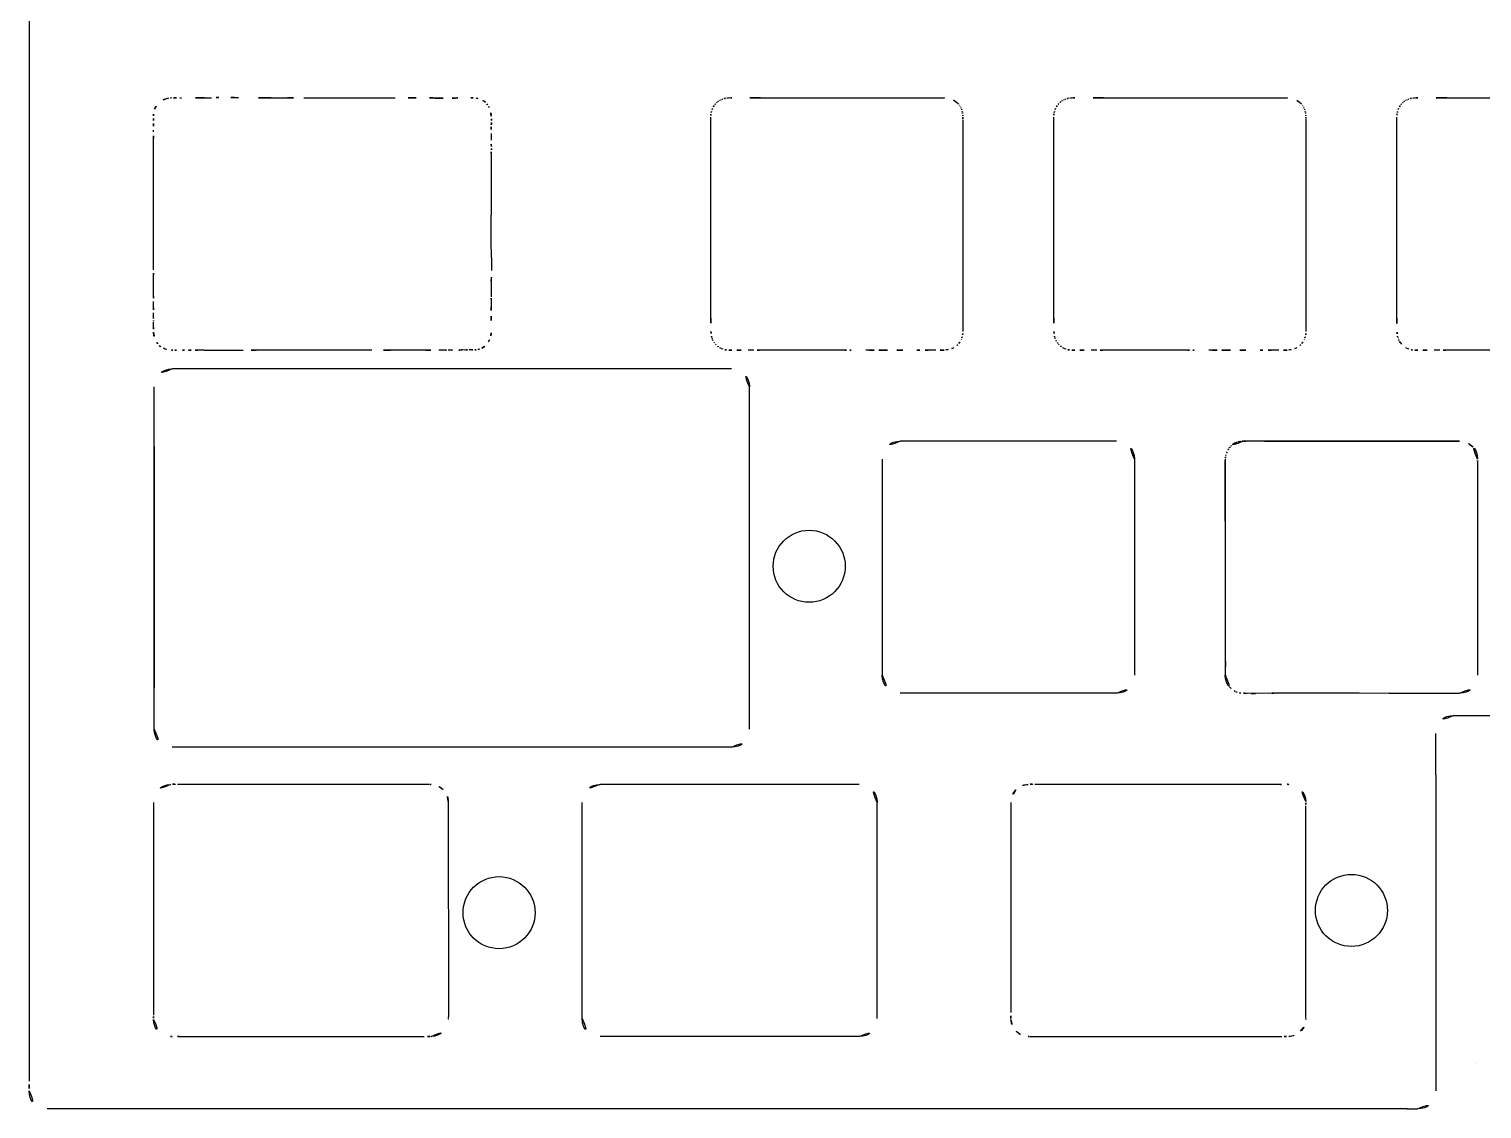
# Model space of a CAD drawing. Header units: millimetres. Extents: x 1963163760 to 1963164260, y 1135949646 to 1135950337.
# Drawn here: x 1963163827.5 to 1963163908.2, y 1135949843.2 to 1135949903.2 of the extents above; entities that cross this region are included whole.
import ezdxf

# ---------------------------------------------------------------- set-up
doc = ezdxf.new("R2010")
doc.units = ezdxf.units.MM

msp = doc.modelspace()

# ---------------------------------------------------------------- linework, layer by layer
for p, q in [((1963163827.525853, 1135949952.848572), (1963163827.525792, 1135949899.759712)), ((1963163827.525792, 1135949899.759712), (1963163827.526036, 1135949846.670852)), ((1963163835.893407, 1135949899.344101), (1963163835.983861, 1135949899.345108)), ((1963163837.260777, 1135949899.354248), (1963163837.663121, 1135949899.356277)), ((1963163840.964574, 1135949899.351272), (1963163841.870732, 1135949899.347519)), ((1963163842.776646, 1135949899.344833), (1963163843.154088, 1135949899.344366)), ((1963163843.154088, 1135949899.344366), (1963163843.531499, 1135949899.344141)), ((1963163843.531499, 1135949899.344141), (1963163843.90891, 1135949899.34393)), ((1963163843.90891, 1135949899.34393), (1963163844.28629, 1135949899.343506)), ((1963163844.28629, 1135949899.343506), (1963163844.43726, 1135949899.343277)), ((1963163844.43726, 1135949899.343277), (1963163844.588231, 1135949899.343185)), ((1963163844.588231, 1135949899.343185), (1963163844.733128, 1135949899.343366)), ((1963163844.733128, 1135949899.343366), (1963163844.877965, 1135949899.343673)), ((1963163844.877965, 1135949899.343673), (1963163845.167729, 1135949899.344155)), ((1963163845.167729, 1135949899.344155), (1963163845.457494, 1135949899.34449)), ((1963163845.457494, 1135949899.34449), (1963163845.747258, 1135949899.344905)), ((1963163845.747258, 1135949899.344905), (1963163846.037022, 1135949899.345627)), ((1963163846.037022, 1135949899.345627), (1963163846.399205, 1135949899.34703)), ((1963163846.399205, 1135949899.34703), (1963163846.942479, 1135949899.349031)), ((1963163846.942479, 1135949899.349031), (1963163847.485692, 1135949899.350998)), ((1963163847.485692, 1135949899.350998), (1963163847.666783, 1135949899.351715)), ((1963163847.666783, 1135949899.351715), (1963163847.847874, 1135949899.352333)), ((1963163868.15244, 1135949899.3461), (1963163878.344029, 1135949899.34636)), ((1963163887.202428, 1135949899.3461), (1963163897.394017, 1135949899.34636)), ((1963163906.252476, 1135949899.3461), (1963163916.444005, 1135949899.346359)), ((1963163865.388219, 1135949891.518127), (1963163865.383092, 1135949898.274902)), ((1963163879.388219, 1135949898.107345), (1963163879.38828, 1135949897.767278)), ((1963163879.388341, 1135949898.235122), (1963163879.388402, 1135949898.213819)), ((1963163879.388402, 1135949898.213819), (1963163879.388341, 1135949898.192506)), ((1963163884.438145, 1135949891.518127), (1963163884.433018, 1135949898.274902)), ((1963163898.438267, 1135949898.192505), (1963163898.438206, 1135949898.107345)), ((1963163898.438206, 1135949898.107345), (1963163898.438329, 1135949897.767278)), ((1963163903.488194, 1135949891.518127), (1963163903.483067, 1135949898.274902)), ((1963163834.432896, 1135949897.467727), (1963163834.432042, 1135949897.558147)), ((1963163834.433141, 1135949897.025116), (1963163834.433385, 1135949897.105728)), ((1963163853.191014, 1135949897.367019), (1963163853.19257, 1135949897.185892)), ((1963163853.19257, 1135949897.185892), (1963163853.194371, 1135949897.00478)), ((1963163879.388219, 1135949897.4272), (1963163879.387913, 1135949895.293655)), ((1963163879.38828, 1135949897.767278), (1963163879.388219, 1135949897.4272)), ((1963163898.438267, 1135949897.4272), (1963163898.437871, 1135949895.293655)), ((1963163898.438329, 1135949897.767278), (1963163898.438267, 1135949897.4272)), ((1963163834.430791, 1135949896.082535), (1963163834.431615, 1135949896.513523)), ((1963163834.431615, 1135949896.513523), (1963163834.432835, 1135949896.944504)), ((1963163834.432835, 1135949896.944504), (1963163834.433141, 1135949897.025116)), ((1963163853.196324, 1135949896.280288), (1963163853.195103, 1135949896.00855)), ((1963163834.429417, 1135949895.220566), (1963163834.430791, 1135949896.082535)), ((1963163853.192357, 1135949895.465088), (1963163853.191136, 1135949895.193332)), ((1963163853.1937, 1135949895.736818), (1963163853.192357, 1135949895.465088)), ((1963163853.195103, 1135949896.00855), (1963163853.1937, 1135949895.736818)), ((1963163834.42899, 1135949894.930618), (1963163834.429143, 1135949895.075592)), ((1963163834.429295, 1135949894.671951), (1963163834.42899, 1135949894.930618)), ((1963163834.429143, 1135949895.075592), (1963163834.429417, 1135949895.220566)), ((1963163834.430394, 1135949893.895906), (1963163834.429295, 1135949894.671951)), ((1963163879.387913, 1135949895.293655), (1963163879.387975, 1135949894.226883)), ((1963163898.437871, 1135949895.293655), (1963163898.437962, 1135949894.226883)), ((1963163834.431309, 1135949893.119863), (1963163834.430394, 1135949893.895906)), ((1963163879.387975, 1135949894.226883), (1963163879.388219, 1135949893.16011)), ((1963163898.437962, 1135949894.226883), (1963163898.438267, 1135949893.16011)), ((1963163834.432378, 1135949892.343817), (1963163834.431309, 1135949893.119863)), ((1963163879.388219, 1135949893.16011), (1963163879.389928, 1135949886.381668)), ((1963163898.438267, 1135949893.16011), (1963163898.439976, 1135949886.381668)), ((1963163834.43311, 1135949891.955792), (1963163834.432378, 1135949892.343817)), ((1963163834.433995, 1135949891.567764), (1963163834.43311, 1135949891.955792)), ((1963163834.434239, 1135949891.438423), (1963163834.433995, 1135949891.567764)), ((1963163834.434544, 1135949891.309082), (1963163834.434239, 1135949891.438423)), ((1963163865.388646, 1135949890.748119), (1963163865.388219, 1135949891.518127)), ((1963163884.438634, 1135949890.748119), (1963163884.438145, 1135949891.518127)), ((1963163903.488621, 1135949890.748119), (1963163903.488194, 1135949891.518127)), ((1963163834.434911, 1135949891.007154), (1963163834.434544, 1135949891.309082)), ((1963163834.435063, 1135949890.70523), (1963163834.434911, 1135949891.007154)), ((1963163834.435155, 1135949890.101379), (1963163834.435063, 1135949890.70523)), ((1963163865.388951, 1135949889.9781), (1963163865.388646, 1135949890.748119)), ((1963163884.438939, 1135949889.9781), (1963163884.438634, 1135949890.748119)), ((1963163903.488927, 1135949889.9781), (1963163903.488621, 1135949890.748119)), ((1963163834.435338, 1135949889.799455), (1963163834.435155, 1135949890.101379)), ((1963163853.198033, 1135949890.484192), (1963163853.198582, 1135949890.121986)), ((1963163853.198613, 1135949889.940883), (1963163853.198399, 1135949889.759805)), ((1963163853.198582, 1135949890.121986), (1963163853.198613, 1135949889.940883)), ((1963163865.389073, 1135949888.438003), (1963163865.388951, 1135949889.9781)), ((1963163884.439122, 1135949888.438003), (1963163884.438939, 1135949889.9781)), ((1963163903.48911, 1135949888.438003), (1963163903.488927, 1135949889.9781)), ((1963163834.432408, 1135949888.772789), (1963163834.433751, 1135949889.207611)), ((1963163834.433751, 1135949889.207611), (1963163834.434972, 1135949889.497507)), ((1963163853.19608, 1135949889.18013), (1963163853.192174, 1135949888.455322)), ((1963163834.430821, 1135949888.337967), (1963163834.431737, 1135949888.55538)), ((1963163834.431737, 1135949888.55538), (1963163834.432408, 1135949888.772789)), ((1963163853.192174, 1135949888.455322), (1963163853.191136, 1135949888.310361)), ((1963163865.389195, 1135949887.777063), (1963163865.389073, 1135949888.438003)), ((1963163884.439214, 1135949887.777063), (1963163884.439122, 1135949888.438003)), ((1963163903.489201, 1135949887.777063), (1963163903.48911, 1135949888.438003)), ((1963163834.429814, 1135949887.903147), (1963163834.429723, 1135949888.048057)), ((1963163834.429967, 1135949887.758255), (1963163834.429814, 1135949887.903147)), ((1963163834.429967, 1135949887.722023), (1963163834.429967, 1135949887.758255)), ((1963163834.429967, 1135949887.685791), (1963163834.429967, 1135949887.722023)), ((1963163834.433171, 1135949887.278383), (1963163834.431737, 1135949887.414175)), ((1963163853.186864, 1135949887.947769), (1963163853.184483, 1135949887.730207)), ((1963163853.189427, 1135949888.165329), (1963163853.186864, 1135949887.947769)), ((1963163865.389439, 1135949887.446651), (1963163865.389195, 1135949887.777063)), ((1963163865.389928, 1135949887.116318), (1963163865.389439, 1135949887.446651)), ((1963163884.439458, 1135949887.446651), (1963163884.439214, 1135949887.777063)), ((1963163884.439915, 1135949887.116318), (1963163884.439458, 1135949887.446651)), ((1963163903.489445, 1135949887.446651), (1963163903.489201, 1135949887.777063)), ((1963163903.489903, 1135949887.116318), (1963163903.489445, 1135949887.446651)), ((1963163834.428014, 1135949886.598633), (1963163834.430272, 1135949886.707582)), ((1963163834.430272, 1135949886.707582), (1963163834.432652, 1135949886.816406)), ((1963163834.432652, 1135949886.816406), (1963163834.434239, 1135949886.888946)), ((1963163834.434361, 1135949887.142578), (1963163834.433171, 1135949887.278383)), ((1963163837.06223, 1135949885.346626), (1963163836.880925, 1135949885.348213)), ((1963163837.243565, 1135949885.345169), (1963163837.06223, 1135949885.346626)), ((1963163840.866368, 1135949885.345535), (1963163840.141789, 1135949885.345993)), ((1963163841.772099, 1135949885.345012), (1963163840.866368, 1135949885.345535)), ((1963163842.22495, 1135949885.34493), (1963163841.772099, 1135949885.345012)), ((1963163842.67783, 1135949885.345016), (1963163842.22495, 1135949885.34493)), ((1963163843.162999, 1135949885.345331), (1963163842.67783, 1135949885.345016)), ((1963163843.648167, 1135949885.345827), (1963163843.162999, 1135949885.345331)), ((1963163844.618443, 1135949885.347143), (1963163843.648167, 1135949885.345827)), ((1963163845.58878, 1135949885.348526), (1963163844.618443, 1135949885.347143)), ((1963163846.073949, 1135949885.349102), (1963163845.58878, 1135949885.348526)), ((1963163846.559117, 1135949885.349533), (1963163846.073949, 1135949885.349102)), ((1963163847.998021, 1135949885.348457), (1963163847.594243, 1135949885.349258)), ((1963163848.401768, 1135949885.347366), (1963163847.998021, 1135949885.348457)), ((1963163848.981541, 1135949885.345697), (1963163848.401768, 1135949885.347366)), ((1963163849.271458, 1135949885.3447), (1963163848.981541, 1135949885.345697)), ((1963163849.561375, 1135949885.34349), (1963163849.271458, 1135949885.3447)), ((1963163850.430974, 1135949885.341646), (1963163850.286046, 1135949885.341308)), ((1963163850.575841, 1135949885.341934), (1963163850.430974, 1135949885.341646)), ((1963163850.64835, 1135949885.342026), (1963163850.575841, 1135949885.341934)), ((1963163850.938023, 1135949885.344101), (1963163850.793187, 1135949885.342928)), ((1963163851.010533, 1135949885.344589), (1963163850.938023, 1135949885.344101)), ((1963163851.644078, 1135949885.353744), (1963163851.553502, 1135949885.352478)), ((1963163852.112523, 1135949885.353225), (1963163851.961339, 1135949885.353807)), ((1963163867.770238, 1135949885.345083), (1963163867.455083, 1135949885.343735)), ((1963163868.259892, 1135949885.345972), (1963163868.085362, 1135949885.345947)), ((1963163868.434483, 1135949885.345825), (1963163868.259892, 1135949885.345972)), ((1963163869.132603, 1135949885.345533), (1963163868.434483, 1135949885.345825)), ((1963163869.830785, 1135949885.345413), (1963163869.132603, 1135949885.345533)), ((1963163871.325352, 1135949885.34522), (1963163869.830785, 1135949885.345413)), ((1963163872.072606, 1135949885.345054), (1963163871.325352, 1135949885.34522)), ((1963163872.819859, 1135949885.34465), (1963163872.072606, 1135949885.345054)), ((1963163877.674626, 1135949885.348581), (1963163877.462498, 1135949885.349411)), ((1963163877.886754, 1135949885.347534), (1963163877.674626, 1135949885.348581)), ((1963163886.820164, 1135949885.345083), (1963163886.50504, 1135949885.343735)), ((1963163887.309911, 1135949885.345972), (1963163887.13535, 1135949885.345947)), ((1963163887.48441, 1135949885.345825), (1963163887.309911, 1135949885.345972)), ((1963163888.182591, 1135949885.345533), (1963163887.48441, 1135949885.345825)), ((1963163888.880772, 1135949885.345413), (1963163888.182591, 1135949885.345533)), ((1963163890.375279, 1135949885.34522), (1963163888.880772, 1135949885.345413)), ((1963163891.122594, 1135949885.345054), (1963163890.375279, 1135949885.34522)), ((1963163891.869908, 1135949885.34465), (1963163891.122594, 1135949885.345054)), ((1963163896.724644, 1135949885.348581), (1963163896.512547, 1135949885.349411)), ((1963163896.936681, 1135949885.347534), (1963163896.724644, 1135949885.348581)), ((1963163905.870213, 1135949885.345083), (1963163905.555119, 1135949885.343735)), ((1963163906.359929, 1135949885.345972), (1963163906.185338, 1135949885.345947)), ((1963163906.534459, 1135949885.345825), (1963163906.359929, 1135949885.345972)), ((1963163907.23264, 1135949885.345533), (1963163906.534459, 1135949885.345825)), ((1963163907.930821, 1135949885.345413), (1963163907.23264, 1135949885.345533)), ((1963163909.425328, 1135949885.34522), (1963163907.930821, 1135949885.345413)), ((1963163887.913243, 1135949880.29535), (1963163875.908055, 1135949880.29535)), ((1963163906.963243, 1135949880.29535), (1963163894.958055, 1135949880.29535)), ((1963163896.727452, 1135949880.296112), (1963163906.91898, 1135949880.296356)), ((1963163834.480637, 1135949880.001128), (1963163834.480637, 1135949880.001128)), ((1963163834.480637, 1135949880.001128), (1963163834.480637, 1135949866.601104)), ((1963163834.480637, 1135949867.301128), (1963163834.480637, 1135949879.301104)), ((1963163867.529567, 1135949866.601866), (1963163867.529567, 1135949880.001636)), ((1963163874.908055, 1135949879.29535), (1963163874.908055, 1135949867.296179)), ((1963163888.913243, 1135949879.29535), (1963163888.913243, 1135949867.296179)), ((1963163893.958055, 1135949879.29535), (1963163893.958055, 1135949867.296179)), ((1963163893.96317, 1135949872.468124), (1963163893.958043, 1135949879.224899)), ((1963163893.963658, 1135949871.69812), (1963163893.96317, 1135949872.468124)), ((1963163893.963902, 1135949870.9281), (1963163893.963658, 1135949871.69812)), ((1963163893.964024, 1135949869.387985), (1963163893.963902, 1135949870.9281)), ((1963163893.964146, 1135949868.727062), (1963163893.964024, 1135949869.387985)), ((1963163893.964391, 1135949868.396644), (1963163893.964146, 1135949868.727062)), ((1963163893.964879, 1135949868.066299), (1963163893.964391, 1135949868.396644)), ((1963163834.480637, 1135949867.301128), (1963163834.480637, 1135949867.301128)), ((1963163867.529567, 1135949866.601866), (1963163867.529567, 1135949866.601866)), ((1963163887.913243, 1135949866.296179), (1963163875.908055, 1135949866.296179)), ((1963163896.345189, 1135949866.295082), (1963163896.030095, 1135949866.293724)), ((1963163896.834935, 1135949866.295971), (1963163896.660374, 1135949866.295959)), ((1963163897.009495, 1135949866.295837), (1963163896.834935, 1135949866.295971)), ((1963163897.358556, 1135949866.295616), (1963163897.009495, 1135949866.295837)), ((1963163897.707616, 1135949866.295528), (1963163897.358556, 1135949866.295616)), ((1963163898.405797, 1135949866.295425), (1963163897.707616, 1135949866.295528)), ((1963163899.900304, 1135949866.295219), (1963163898.405797, 1135949866.295425)), ((1963163900.647557, 1135949866.295044), (1963163899.900304, 1135949866.295219)), ((1963163901.394871, 1135949866.294632), (1963163900.647557, 1135949866.295044)), ((1963163838.854344, 1135949861.242523), (1963163835.762425, 1135949861.242386)), ((1963163841.946294, 1135949861.242523), (1963163838.854344, 1135949861.242523)), ((1963163848.130162, 1135949861.242401), (1963163841.946294, 1135949861.242523)), ((1963163848.921147, 1135949861.242424), (1963163848.130162, 1135949861.242401)), ((1963163849.712132, 1135949861.24263), (1963163848.921147, 1135949861.242424)), ((1963163849.761082, 1135949861.242706), (1963163849.712132, 1135949861.24263)), ((1963163873.62209, 1135949861.242599), (1963163859.24088, 1135949861.242599)), ((1963163886.479283, 1135949861.242523), (1963163883.387364, 1135949861.24237)), ((1963163889.571233, 1135949861.242508), (1963163886.479283, 1135949861.242523)), ((1963163895.755162, 1135949861.242172), (1963163889.571233, 1135949861.242508)), ((1963163896.996678, 1135949861.241897), (1963163895.755162, 1135949861.242172)), ((1963163905.641683, 1135949860.86327), (1963163905.641683, 1135949860.86327)), ((1963163905.641683, 1135949860.86327), (1963163905.641683, 1135949847.463525)), ((1963163834.42838, 1135949860.242874), (1963163834.428441, 1135949854.409546)), ((1963163850.808507, 1135949860.292343), (1963163850.809422, 1135949848.337494)), ((1963163858.24088, 1135949848.241325), (1963163858.24088, 1135949860.242599)), ((1963163874.62209, 1135949848.241325), (1963163874.62209, 1135949860.242599)), ((1963163882.053441, 1135949860.242874), (1963163882.053532, 1135949854.409546)), ((1963163898.434666, 1135949857.39212), (1963163898.434422, 1135949860.056347)), ((1963163898.434605, 1135949854.72789), (1963163898.434666, 1135949857.39212)), ((1963163834.428441, 1135949854.409546), (1963163834.428654, 1135949851.492893)), ((1963163882.053532, 1135949854.409546), (1963163882.053715, 1135949851.492893)), ((1963163898.434422, 1135949852.063667), (1963163898.434605, 1135949854.72789)), ((1963163898.434361, 1135949849.399444), (1963163898.434422, 1135949852.063667)), ((1963163834.428654, 1135949851.492893), (1963163834.42899, 1135949848.576263)), ((1963163882.053715, 1135949851.492893), (1963163882.054112, 1135949848.576275)), ((1963163898.434392, 1135949848.868507), (1963163898.434361, 1135949849.399444)), ((1963163898.434544, 1135949848.337555), (1963163898.434392, 1135949848.868507)), ((1963163834.42899, 1135949848.576263), (1963163834.42899, 1135949848.433403)), ((1963163850.809483, 1135949848.289749), (1963163850.809422, 1135949848.337494)), ((1963163850.809575, 1135949848.241592), (1963163850.809483, 1135949848.289749)), ((1963163898.434605, 1135949848.289779), (1963163898.434544, 1135949848.337555)), ((1963163835.866429, 1135949847.243912), (1963163836.487187, 1135949847.243732)), ((1963163836.487187, 1135949847.243732), (1963163837.107945, 1135949847.243667)), ((1963163837.107945, 1135949847.243667), (1963163843.291875, 1135949847.243347)), ((1963163843.291875, 1135949847.243347), (1963163846.383824, 1135949847.243366)), ((1963163846.383824, 1135949847.243366), (1963163849.475743, 1135949847.243576)), ((1963163873.62209, 1135949847.241325), (1963163859.24088, 1135949847.241325)), ((1963163883.102025, 1135949847.242996), (1963163883.151036, 1135949847.243057)), ((1963163883.151036, 1135949847.243057), (1963163883.94196, 1135949847.243377)), ((1963163883.94196, 1135949847.243377), (1963163884.732884, 1135949847.243423)), ((1963163884.732884, 1135949847.243423), (1963163890.916783, 1135949847.243282)), ((1963163890.916783, 1135949847.243282), (1963163894.008702, 1135949847.243309)), ((1963163894.008702, 1135949847.243309), (1963163897.100682, 1135949847.243484)), ((1963163827.526036, 1135949846.670852), (1963163827.526097, 1135949845.85411)), ((1963163827.526097, 1135949845.85411), (1963163827.526402, 1135949845.037369)), ((1963163907.885062, 1135949845.772393), (1963163907.885062, 1135949845.772393)), ((1963163827.526402, 1135949845.037369), (1963163827.526494, 1135949844.765133))]:
    msp.add_line(p, q)
at = {"linetype": 'ByBlock'}
for p, q in [((1963163866.529568, 1135949884.301751), (1963163835.480637, 1135949884.301751)), ((1963163834.480637, 1135949882.301751), (1963163834.480637, 1135949883.301751)), ((1963163867.529568, 1135949882.301751), (1963163867.529568, 1135949883.301751)), ((1963163834.480637, 1135949864.301751), (1963163834.480637, 1135949882.301751)), ((1963163867.529568, 1135949864.301751), (1963163867.529568, 1135949882.301751)), ((1963163907.963292, 1135949879.185104), (1963163907.963292, 1135949867.295419)), ((1963163903.064245, 1135949866.295419), (1963163895.181737, 1135949866.293766)), ((1963163903.064245, 1135949866.295419), (1963163906.963292, 1135949866.295419)), ((1963163906.641683, 1135949865.065526), (1963163913.883397, 1135949865.065526)), ((1963163905.641683, 1135949861.765527), (1963163905.641683, 1135949864.065526)), ((1963163866.529568, 1135949863.301751), (1963163835.480637, 1135949863.301751)), ((1963163905.641683, 1135949861.765527), (1963163905.641683, 1135949844.226216)), ((1963163904.064454, 1135949843.226216), (1963163828.526768, 1135949843.226216)), ((1963163904.064454, 1135949843.226216), (1963163904.641683, 1135949843.226216))]:
    msp.add_line(p, q, dxfattribs=at)
for centre in [(1963163870.848876, 1135949873.346539), (1963163853.627642, 1135949854.118701), (1963163900.963414, 1135949854.244797)]:
    msp.add_circle(centre, 2)
for centre, radius, start, end in [((1963163835.510622, 1135949898.344214), 1.072329, 149.21502024, 175.16257933), ((1963163835.382986, 1135949898.404397), 0.931975, 96.75770851, 148.37746576), ((1963163835.482822, 1135949897.562768), 1.779505, 91.38753833, 96.76116166), ((1963163835.603308, 1135949889.147385), 10.195678, 90.00001366, 90.91927365), ((1963163835.603306, 1135949939.897998), 40.554935, 270, 270.4098558), ((1963163838.954362, 1135949573.548903), 325.809747, 90.29782493, 90.52239372), ((1963163838.643744, 1135949689.61324), 209.745329, 90.15795516, 90.26788101), ((1963163838.452511, 1135949606.121463), 293.236565, 89.86324582, 90.07561022), ((1963163836.396374, 1135948778.411197), 1120.949383, 89.766502497, 89.859134026), ((1963163843.652548, 1135950347.609449), 448.265472, 269.77225358, 269.88803947), ((1963163848.177799, 1135949780.344834), 119.007957, 89.59176984, 90.15884308), ((1963163848.119656, 1135949772.401412), 126.951591, 89.05948171, 89.59107309), ((1963163850.640753, 1135949925.975127), 26.642816, 269.05963196, 270.81159026), ((1963163850.3039, 1135949949.749043), 50.419118, 270.81167221, 271.73741549), ((1963163851.905381, 1135949894.837679), 4.516012, 86.31626379, 90.92401429), ((1963163852.043591, 1135949897.319593), 2.03046, 78.74422126, 85.70854181), ((1963163852.262575, 1135949898.420037), 0.908439, 48.30853198, 78.74275851), ((1963163852.242479, 1135949898.421893), 0.920563, 35.87180635, 47.2976179), ((1963163852.169081, 1135949898.371221), 1.009734, 25.28634557, 35.76127798), ((1963163851.892972, 1135949898.263674), 1.305489, 3.3250537, 24.37800353), ((1963163866.566683, 1135949898.288228), 1.182836, 156.65400341, 165.3315193), ((1963163866.333245, 1135949898.388981), 0.928584, 145.59399979, 156.6537828), ((1963163866.707205, 1135949898.114165), 1.392492, 139.71282373, 144.959084), ((1963163866.212722, 1135949898.533739), 0.74399, 129.91036791, 139.73703468), ((1963163866.578611, 1135949898.059335), 1.342841, 124.87156111, 128.89833291), ((1963163866.297409, 1135949898.462035), 0.851677, 118.49044196, 124.84003256), ((1963163866.362725, 1135949898.32618), 1.002264, 115.18673423, 118.06753224), ((1963163866.43005, 1135949898.181576), 1.161771, 110.15126854, 115.15639366), ((1963163866.426114, 1135949898.151177), 1.189038, 101.82720476, 109.46857971), ((1963163866.4286, 1135949898.143109), 1.197444, 99.23226895, 101.86448774), ((1963163866.499967, 1135949897.511731), 1.832353, 94.26733478, 98.26746612), ((1963163866.516056, 1135949897.292281), 2.052392, 91.31634793, 94.25936175), ((1963163866.502141, 1135949893.982494), 5.36174, 89.88161908, 90.35514483), ((1963163866.468906, 1135949922.741022), 23.396841, 270.10851812, 270.32554225), ((1963163867.603456, 1135949671.640981), 227.70578, 89.86186613, 90.25203482), ((1963163878.422911, 1135949901.352502), 2.007692, 267.74827182, 268.84525098), ((1963163878.360341, 1135949898.280553), 1.064894, 43.91357716, 88.81031417), ((1963163878.306812, 1135949898.230655), 1.138064, 42.44555138, 43.8541514), ((1963163878.850608, 1135949898.729137), 0.400367, 38.32284548, 42.32576655), ((1963163878.063771, 1135949898.146101), 1.379538, 33.19109227, 37.05588678), ((1963163878.504488, 1135949898.434847), 0.852654, 26.91152519, 33.16600624), ((1963163878.336467, 1135949898.359573), 1.036589, 23.6430387, 26.41810256), ((1963163878.191406, 1135949898.296556), 1.194746, 18.75275747, 23.62159258), ((1963163878.135849, 1135949898.293113), 1.248546, 10.75517902, 18.08271951), ((1963163885.61667, 1135949898.288228), 1.182836, 156.65400341, 165.3315193), ((1963163885.383237, 1135949898.388981), 0.928588, 145.59414753, 156.65392988), ((1963163885.668916, 1135949898.176374), 1.284499, 138.36048107, 144.97010827), ((1963163885.242663, 1135949898.555588), 0.713977, 126.47011799, 138.37506307), ((1963163886.109454, 1135949897.36822), 2.184061, 124.31105642, 126.24107043), ((1963163885.287011, 1135949898.573373), 0.725018, 118.49336375, 124.31085942), ((1963163885.412713, 1135949898.32618), 1.002264, 115.18673423, 118.06753224), ((1963163885.480038, 1135949898.181576), 1.161771, 110.15126854, 115.15639366), ((1963163885.476102, 1135949898.151177), 1.189038, 101.82720476, 109.46857971), ((1963163885.476935, 1135949898.150887), 1.189493, 99.21088696, 101.86359283), ((1963163885.549714, 1135949897.515014), 1.829062, 94.26745738, 98.27289082), ((1963163885.566538, 1135949897.282132), 2.062549, 91.32358978, 94.2521158), ((1963163885.552174, 1135949893.967714), 5.37652, 89.881783, 90.35465298), ((1963163885.522984, 1135949922.741014), 23.396826, 270.0986553, 270.31567931), ((1963163886.655706, 1135949671.658911), 227.687845, 89.8624262, 90.25260855), ((1963163897.52067, 1135949902.5669), 3.223029, 267.74790274, 268.55287048), ((1963163897.411824, 1135949898.283318), 1.061935, 42.3533445, 88.51877663), ((1963163897.727847, 1135949898.572616), 0.633493, 32.57859556, 42.27303567), ((1963163897.33758, 1135949898.323875), 1.096289, 26.95249367, 32.55043639), ((1963163897.471726, 1135949898.398232), 0.943027, 23.56764955, 26.6196666), ((1963163897.207327, 1135949898.284079), 1.231015, 18.79289769, 23.5171794), ((1963163897.170773, 1135949898.288749), 1.264219, 10.82155445, 18.05880899), ((1963163904.666507, 1135949898.288493), 1.182623, 156.66319973, 165.34208223), ((1963163904.433486, 1135949898.388657), 0.928987, 145.58672864, 156.64232282), ((1963163904.806268, 1135949898.115259), 1.391118, 139.723446, 144.97436422), ((1963163904.313414, 1135949898.532779), 0.745186, 129.90527648, 139.71733109), ((1963163904.678586, 1135949898.059335), 1.342841, 124.87156111, 128.89833291), ((1963163904.397384, 1135949898.462035), 0.851677, 118.49044196, 124.84003256), ((1963163904.491517, 1135949898.267472), 1.067628, 115.24239134, 117.94972343), ((1963163904.525408, 1135949898.193404), 1.149076, 110.13830334, 115.19594328), ((1963163904.52609, 1135949898.151177), 1.189038, 101.82720476, 109.46857971), ((1963163904.528617, 1135949898.14311), 1.197452, 99.234234, 101.86644078), ((1963163904.599616, 1135949897.513859), 1.830202, 94.26019781, 98.26692712), ((1963163904.616215, 1135949897.29032), 2.054356, 91.32021468, 94.25871845), ((1963163904.602162, 1135949893.967714), 5.37652, 89.881783, 90.35465298), ((1963163904.568943, 1135949922.741022), 23.396841, 270.10851812, 270.32554225), ((1963163905.703492, 1135949671.640981), 227.70578, 89.86186613, 90.25203482), ((1963163856.256437, 1135949898.036932), 21.826662, 179.59029446, 180.307278), ((1963163967.371707, 1135949898.456817), 132.942703, 180.23140743, 180.38731567), ((1963163837.803545, 1135949898.149666), 3.37349, 175.15416183, 179.26386297), ((1963163886.833654, 1135949896.87973), 33.652207, 178.2446128, 178.55330782), ((1963163849.765119, 1135949898.139444), 3.436965, 359.20854718, 3.33512488), ((1963163839.728112, 1135949898.336722), 13.475867, 358.18786712, 358.95932244), ((1963163868.130325, 1135949898.144706), 2.750316, 173.99795473, 177.28667702), ((1963163866.545232, 1135949898.310352), 1.156592, 166.12271733, 173.94816167), ((1963163878.246769, 1135949898.309205), 1.136581, 8.19682333, 11.00166952), ((1963163877.359684, 1135949898.21424), 2.028404, 3.55232103, 7.27933388), ((1963163876.887534, 1135949898.188561), 2.50124, 1.06663668, 3.46927422), ((1963163908.865027, 1135949898.107673), 29.476809, 179.83510536, 180.00064204), ((1963163886.655616, 1135949898.169888), 2.225077, 172.3717535, 177.29486852), ((1963163885.768701, 1135949898.29004), 1.330062, 167.06568822, 172.43016021), ((1963163897.183149, 1135949898.289981), 1.251833, 8.32595758, 10.87252987), ((1963163896.409931, 1135949898.21614), 2.027967, 3.49930011, 7.22678654), ((1963163896.187316, 1135949898.198457), 2.25125, 0.93322261, 3.60270295), ((1963163895.958462, 1135949898.213814), 2.479897, 359.50766023, 0.49233977), ((1963163905.673161, 1135949898.173524), 2.192439, 172.35338259, 177.34969316), ((1963163904.876365, 1135949898.279608), 1.388613, 167.17885784, 172.31697924), ((1963163793.15702, 1135949897.231053), 41.276555, 359.82603483, 0.3285339), ((1963163869.994399, 1135949897.494399), 16.803868, 179.19890199, 180.43432228), ((1963163786.022849, 1135949896.348269), 67.17473, 0.2510239, 0.5599751), ((1963163761.054369, 1135949896.681292), 92.142827, 359.75065631, 359.86330046), ((1963163819.602878, 1135949896.552017), 33.594179, 359.84555558, 0.15444442), ((1963164151.986851, 1135949893.992815), 298.798126, 179.76979468, 180.22129866), ((1963162231.164918, 1135949886.784133), 1622.037335, 0.130702616, 0.213867369), ((1963163715.611451, 1135949889.792593), 118.823886, 359.85771335, 0.00330581), ((1963163632.069963, 1135949890.354718), 221.129236, 359.69565901, 359.84585611), ((1963163947.620236, 1135949887.76407), 113.190869, 179.70949714, 179.85625169), ((1963163782.191745, 1135949889.074456), 71.003502, 359.26636296, 359.38341324), ((1963163872.199317, 1135949887.796106), 37.769511, 180.16733988, 180.57938744), ((1963163888.330884, 1135949887.332762), 35.148648, 179.35211545, 180.17922448), ((1963163838.459499, 1135949886.526566), 4.032129, 178.9758952, 182.54289442), ((1963163827.24125, 1135949887.076464), 7.195433, 358.50666945, 359.08478405), ((1963163867.747575, 1135949887.344347), 33.313825, 180.34701672, 180.50273564), ((1963163823.249623, 1135949886.916269), 11.186233, 0.23183089, 0.69543962), ((1963163851.387505, 1135949886.49898), 1.816806, 348.48761618, 2.8707413), ((1963163869.432671, 1135949887.409966), 16.251341, 180.6598245, 182.89220159), ((1963163949.600426, 1135949887.285305), 84.210668, 180.11497947, 180.62191458), ((1963163968.650414, 1135949887.285305), 84.210668, 180.11497947, 180.62191458), ((1963163955.401623, 1135949887.223938), 51.911832, 180.11877707, 180.97967442), ((1963163835.606567, 1135949886.400429), 1.17641, 182.570352, 212.47991756), ((1963163835.402498, 1135949886.29064), 0.945457, 213.50837976, 227.39553026), ((1963163852.227407, 1135949886.295683), 0.949289, 297.92060506, 328.447028), ((1963163852.065278, 1135949886.371397), 1.127253, 329.47996201, 347.96650646), ((1963163866.984019, 1135949886.389024), 1.5894, 180.64046651, 189.8661949), ((1963163866.122334, 1135949886.245906), 0.715966, 190.39813747, 196.56151908), ((1963163865.935894, 1135949886.196814), 0.523302, 197.22812179, 201.8185599), ((1963163866.685888, 1135949886.495384), 1.330541, 201.75105153, 203.5560692), ((1963163866.748452, 1135949886.528139), 1.400991, 203.76144689, 205.85561301), ((1963163866.822067, 1135949886.570985), 1.485936, 206.10445006, 211.59377773), ((1963163866.16844, 1135949886.168927), 0.718552, 211.59093815, 222.95645078), ((1963163878.239983, 1135949886.420439), 1.162033, 322.18098774, 334.84182212), ((1963163878.371892, 1135949886.359483), 1.016724, 334.79092441, 340.55119962), ((1963163878.430332, 1135949886.328037), 0.951203, 341.16520806, 352.2187838), ((1963163877.18393, 1135949886.497065), 2.209013, 352.25198174, 357.00556605), ((1963163886.034007, 1135949886.389024), 1.5894, 180.64046651, 189.8661949), ((1963163885.193336, 1135949886.250367), 0.737441, 190.44433217, 196.42695827), ((1963163885.240936, 1135949886.27892), 0.791295, 197.43538933, 208.54689238), ((1963163886.509521, 1135949886.97028), 2.236039, 208.57457736, 212.5013169), ((1963163885.198984, 1135949886.137337), 0.683206, 212.64295826, 217.38572867), ((1963163897.289971, 1135949886.420439), 1.162033, 322.18098774, 334.84182212), ((1963163897.42188, 1135949886.359483), 1.016724, 334.79092441, 340.55119962), ((1963163897.48032, 1135949886.328037), 0.951203, 341.16520806, 352.2187838), ((1963163896.234087, 1135949886.497787), 2.208944, 352.23283263, 356.98670273), ((1963163904.938005, 1135949886.361434), 1.440843, 180.99712131, 189.78004612), ((1963163904.222309, 1135949886.245906), 0.715966, 190.39813747, 196.56151908), ((1963163904.133437, 1135949886.227627), 0.625619, 197.27695858, 203.46265035), ((1963163905.117734, 1135949886.655728), 1.698983, 203.48984488, 205.76696821), ((1963163904.797285, 1135949886.509398), 1.346806, 206.08698361, 210.42893501), ((1963163904.478023, 1135949886.321545), 0.976378, 210.41243915, 239.64839552), ((1963163835.397007, 1135949886.307963), 0.954621, 228.34195125, 244.69232222), ((1963163835.435888, 1135949886.400461), 1.054872, 244.93087869, 269.79774402), ((1963163835.674129, 1135949891.908291), 6.567154, 267.88847448, 269.47261995), ((1963163835.640274, 1135949895.73044), 10.389059, 269.85334201, 271.3495378), ((1963163836.617983, 1135949854.241399), 31.111501, 90.85052637, 91.35009804), ((1963163836.419295, 1135949861.602328), 23.748601, 89.76102468, 90.63483802), ((1963163836.017781, 1135949786.855722), 98.496273, 89.49789271, 89.70881413), ((1963163838.215774, 1135950565.733254), 680.38878, 269.91813333, 270.101182486), ((1963163840.005936, 1135949526.966056), 358.379963, 89.97828, 90.09412006), ((1963163846.932244, 1135949341.001462), 544.348199, 89.93031839, 90.03927359), ((1963163850.623842, 1135950117.864577), 232.523514, 269.73819792, 269.91676729), ((1963163850.526141, 1135949916.588209), 31.246423, 270.22409907, 270.48967586), ((1963163850.694418, 1135949909.721194), 24.378655, 270.74296788, 270.95557403), ((1963163853.125444, 1135949761.079127), 124.283292, 90.72470248, 90.93333188), ((1963163851.932425, 1135949868.596045), 16.76018, 90.67653224, 90.98578159), ((1963163851.710065, 1135949874.331599), 11.023485, 89.47976465, 89.87283544), ((1963163852.063277, 1135949918.003361), 32.649713, 269.55580103, 269.82111707), ((1963163852.138748, 1135949890.104066), 4.750913, 269.68371965, 271.77631151), ((1963163852.257408, 1135949886.276716), 0.921724, 271.77856651, 282.58020855), ((1963163852.260049, 1135949886.234198), 0.879676, 283.01546419, 297.91722608), ((1963163866.698693, 1135949886.670094), 1.448156, 223.17221909, 229.4074428), ((1963163866.330172, 1135949886.239574), 0.88145, 229.38853217, 239.64143477), ((1963163866.354035, 1135949886.294563), 0.940988, 240.0799079, 246.19826467), ((1963163866.39562, 1135949886.389193), 1.044351, 246.20604439, 257.62396216), ((1963163866.400404, 1135949886.465818), 1.120283, 258.22494421, 269.40176013), ((1963163866.999163, 1135949944.679253), 59.336798, 269.41053061, 269.83158096), ((1963163866.944924, 1135950005.566437), 120.223785, 269.94272203, 270.24312816), ((1963163868.270953, 1135949760.192178), 125.153906, 90.08496759, 90.22923544), ((1963163872.85574, 1135949941.594445), 56.249807, 269.96345848, 270.25583243), ((1963163872.433485, 1135949963.410237), 78.067942, 270.49425227, 270.62341729), ((1963163874.049197, 1135949814.881871), 70.469211, 89.67443043, 90.62306214), ((1963163873.290605, 1135949753.400468), 131.954567, 89.31247031, 89.49674517), ((1963163875.773576, 1135949960.01561), 74.675494, 269.30975177, 269.96095864), ((1963163875.766811, 1135949951.653144), 66.313025, 269.96187388, 270.69526205), ((1963163877.670051, 1135949794.552219), 90.799428, 90.42545643, 90.69324013), ((1963163877.26498, 1135949822.749559), 62.600163, 89.81921825, 90.24635204), ((1963163877.636615, 1135949835.381604), 49.966556, 89.26316617, 89.71317181), ((1963163878.294947, 1135949886.579627), 1.2357, 269.26886313, 276.6774225), ((1963163878.258032, 1135949886.813833), 1.472639, 277.0444003, 290.14112535), ((1963163878.43566, 1135949886.329497), 0.956758, 290.14157467, 310.36212183), ((1963163878.479025, 1135949886.253876), 0.871199, 311.40983206, 321.19465154), ((1963163885.101243, 1135949886.060393), 0.558828, 217.20213631, 222.99967433), ((1963163885.745857, 1135949886.666872), 1.443892, 223.15562549, 229.41000017), ((1963163885.377137, 1135949886.235824), 0.876656, 229.38009402, 239.69145997), ((1963163885.399814, 1135949886.286132), 0.931551, 240.04888737, 246.22928648), ((1963163885.445669, 1135949886.389193), 1.044351, 246.20604439, 257.62396216), ((1963163885.450432, 1135949886.465595), 1.12006, 258.22366093, 269.3995881), ((1963163886.04809, 1135949944.516064), 59.173605, 269.40995691, 269.83219567), ((1963163885.994421, 1135950005.860796), 120.518143, 269.94313184, 270.24275933), ((1963163887.320977, 1135949760.143692), 125.202392, 90.08495393, 90.2291808), ((1963163891.905789, 1135949941.594445), 56.249807, 269.96345848, 270.25583243), ((1963163891.420082, 1135949969.915629), 84.57364, 270.49921116, 270.61844461), ((1963163893.098957, 1135949814.993026), 70.35806, 89.67367912, 90.6237999), ((1963163892.374398, 1135949757.123446), 128.231436, 89.30763423, 89.49720972), ((1963163894.820727, 1135949959.785544), 74.445426, 269.30977909, 269.96304867), ((1963163894.816908, 1135949951.629256), 66.289137, 269.96179192, 270.69539865), ((1963163896.720023, 1135949794.545689), 90.805957, 90.42541545, 90.69319915), ((1963163896.315003, 1135949822.733185), 62.616538, 89.81924557, 90.24632472), ((1963163896.690013, 1135949835.894523), 49.453626, 89.25964156, 89.71421005), ((1963163897.344889, 1135949886.57831), 1.234391, 269.26315251, 276.68383083), ((1963163897.309737, 1135949886.807928), 1.466563, 277.00370167, 290.15669197), ((1963163897.485107, 1135949886.330089), 0.957559, 290.15842512, 310.36381683), ((1963163897.536689, 1135949886.246542), 0.860622, 311.34955339, 321.25492427), ((1963163904.454011, 1135949886.294563), 0.940988, 240.0799079, 246.19826467), ((1963163904.496389, 1135949886.391862), 1.047114, 246.22529885, 257.61615668), ((1963163904.500429, 1135949886.465596), 1.120061, 258.22315999, 269.39908255), ((1963163905.099419, 1135949944.797534), 59.455079, 269.41145961, 269.8317039), ((1963163905.044446, 1135950005.884139), 120.541486, 269.94311818, 270.24273201), ((1963163906.370929, 1135949760.192178), 125.153906, 90.08496759, 90.22923544), ((1963163875.908055, 1135949879.29535), 1, 90, 180), ((1963163887.913243, 1135949879.29535), 1, 0, 90), ((1963163894.958055, 1135949879.29535), 1, 90, 180), ((1963163895.154674, 1135949879.007134), 1.345235, 124.85507671, 128.87358964), ((1963163894.876503, 1135949879.405582), 0.859293, 118.52456254, 124.81822791), ((1963163894.925014, 1135949879.301554), 0.973885, 115.14474601, 118.10951058), ((1963163895.005727, 1135949879.131112), 1.162471, 110.1767321, 115.17640695), ((1963163895.002106, 1135949879.0974), 1.19296, 101.83881888, 109.45497446), ((1963163894.998444, 1135949879.117146), 1.172883, 99.17456153, 101.86163979), ((1963163895.074606, 1135949878.463839), 1.830205, 94.26062214, 98.26735601), ((1963163895.089274, 1135949878.2791), 2.015523, 91.2894163, 94.28629302), ((1963163895.077153, 1135949874.932476), 5.36174, 89.88161908, 90.35514483), ((1963163895.043888, 1135949903.723243), 23.429081, 270.10843616, 270.32532369), ((1963163896.182971, 1135949652.608916), 227.687847, 89.86298627, 90.25316862), ((1963163907.290464, 1135949889.9273), 9.638106, 267.79108858, 268.11348891), ((1963163906.963243, 1135949879.29535), 1, 0, 90), ((1963163906.938142, 1135949879.235569), 1.059428, 42.31085561, 88.10475521), ((1963163896.180517, 1135949879.120579), 2.224921, 172.38967036, 177.31259197), ((1963163895.351509, 1135949879.229598), 1.388779, 167.18010393, 172.31823309), ((1963163895.141535, 1135949879.238507), 1.182669, 156.6643746, 165.34349368), ((1963163894.907281, 1135949879.338925), 0.927801, 145.55802678, 156.62810238), ((1963163895.281768, 1135949879.064596), 1.391867, 139.71459732, 144.96358615), ((1963163894.78934, 1135949879.482332), 0.746121, 129.93432095, 139.73468032), ((1963163907.252268, 1135949879.522075), 0.634269, 32.5921162, 42.27317075), ((1963163906.885418, 1135949879.287278), 1.069824, 26.86776494, 32.60375726), ((1963163906.994677, 1135949879.347413), 0.945192, 23.5633428, 26.60921391), ((1963163906.69948, 1135949879.220459), 1.266528, 18.89767255, 23.48912918), ((1963163906.695683, 1135949879.238732), 1.264338, 10.82188673, 18.05846765), ((1963163906.571968, 1135949879.220073), 1.389364, 8.3255422, 10.61977863), ((1963163905.876168, 1135949879.158678), 2.087105, 3.60559075, 7.22732193), ((1963163905.711091, 1135949879.14843), 2.252499, 0.93289481, 3.60168979), ((1963163981.49399, 1135949868.266947), 87.529341, 180.13134465, 180.61929165), ((1963163875.908055, 1135949867.296179), 1, 180, 270), ((1963163887.913243, 1135949867.296179), 1, 270, 0), ((1963163894.958055, 1135949867.296179), 1, 180, 270), ((1963163895.554423, 1135949867.338448), 1.584759, 180.63459215, 189.87379478), ((1963163894.718645, 1135949867.200405), 0.737725, 190.44226363, 196.42374208), ((1963163894.629296, 1135949867.185991), 0.648047, 197.43491832, 203.40741482), ((1963163895.582253, 1135949867.599106), 1.686697, 203.42575188, 205.71936121), ((1963163895.333683, 1135949867.491018), 1.415885, 206.14386725, 210.61394411), ((1963163895.034029, 1135949867.314022), 1.067862, 210.62861224, 216.55608986), ((1963163894.426537, 1135949866.863216), 0.311375, 216.50220143, 218.29594506), ((1963163894.961612, 1135949867.286598), 0.993692, 218.33517668, 239.66153433), ((1963163894.927713, 1135949867.241415), 0.937596, 240.05476854, 246.19193437), ((1963163894.971063, 1135949867.341149), 1.046343, 246.22469968, 257.6237503), ((1963163894.975388, 1135949867.414816), 1.119285, 258.21574955, 269.39953347), ((1963163895.589775, 1135949927.996441), 61.704024, 269.41863163, 269.82358959), ((1963163895.519082, 1135949987.954799), 121.662149, 269.94381486, 270.24065559), ((1963163896.914673, 1135949718.329714), 147.966464, 90.09846405, 90.22052003), ((1963163835.428841, 1135949860.242597), 1.000461, 92.85892345, 179.98415396), ((1963163835.512632, 1135949858.239871), 3.004918, 88.89305794, 92.54997747), ((1963163835.760674, 1135949871.037952), 9.795567, 268.88864487, 270.01024528), ((1963163849.808898, 1135949845.480715), 15.762063, 89.99554672, 90.17381491), ((1963163849.809662, 1135949860.091072), 1.151706, 87.53650725, 89.97702324), ((1963163849.811085, 1135949860.245262), 0.997612, 44.9593921, 87.23751178), ((1963163849.808378, 1135949860.242666), 1.001362, 2.84357743, 44.95506472), ((1963163859.24088, 1135949860.242599), 1, 90, 180), ((1963163873.62209, 1135949860.242599), 1, 0, 90), ((1963163883.055465, 1135949860.242196), 1.002024, 136.46741518, 179.96125916), ((1963163883.052625, 1135949860.244979), 0.998049, 92.79596831, 136.47097113), ((1963163883.137328, 1135949858.210587), 3.034187, 88.89856415, 92.51960825), ((1963163883.387168, 1135949871.196671), 9.9543, 268.89759418, 270.00113381), ((1963163897.001943, 1135949872.430448), 11.188552, 269.97303442, 271.22133035), ((1963163897.32006, 1135949857.509061), 3.736226, 87.48353661, 91.22135767), ((1963163897.434624, 1135949860.242673), 1.000235, 2.84286661, 87.16449193), ((1963163896.324063, 1135949860.203818), 2.11142, 359.19950317, 2.40125484), ((1963163906.578803, 1135949860.056346), 8.14438, 179.17002104, 180), ((1963163836.387172, 1135949848.27967), 1.959575, 179.0074693, 182.51059734), ((1963163827.081344, 1135949848.440891), 7.34765, 359.00745565, 359.94160187), ((1963163835.427119, 1135949848.241722), 0.99879, 182.74823773, 267.23518695), ((1963163849.81121, 1135949848.241268), 0.99844, 272.75301085, 357.257588), ((1963163849.624095, 1135949848.24386), 1.185482, 357.56515155, 359.89040271), ((1963163859.24088, 1135949848.241325), 1, 180, 270), ((1963163873.62209, 1135949848.241325), 1, 270, 0), ((1963163885.245244, 1135949848.272364), 3.191733, 179.67449873, 181.41043998), ((1963163815.666214, 1135949848.560994), 66.3879, 359.76654348, 0.01318226), ((1963163883.051722, 1135949848.241803), 0.998399, 182.75577362, 225.01406401), ((1963163897.437608, 1135949848.240891), 0.997145, 314.96601842, 357.27919635), ((1963163897.249652, 1135949848.243159), 1.185015, 357.60106939, 359.92775025), ((1963163888.952273, 1135949848.253693), 9.482401, 359.92731311, 0.21804747), ((1963163835.542986, 1135949850.985337), 3.744837, 267.48932077, 271.21948574), ((1963163835.863598, 1135949835.923829), 11.320083, 89.98567026, 91.21945843), ((1963163849.496207, 1135949783.203909), 64.03967, 89.76198089, 90.01830491), ((1963163849.781581, 1135949850.203351), 2.960387, 269.62571668, 271.50176184), ((1963163883.053325, 1135949848.243449), 1.000696, 225.01575439, 267.17130268), ((1963163883.052999, 1135949848.37815), 1.135238, 267.52325791, 269.99918038), ((1963163883.064017, 1135949855.123955), 7.881051, 269.91977257, 270.27632322), ((1963163897.100878, 1135949837.289184), 9.9543, 88.89759418, 90.00113381), ((1963163897.350281, 1135949850.252554), 3.011469, 268.89857781, 272.54695544), ((1963163897.435635, 1135949848.242713), 0.999828, 272.77868084, 314.97221006), ((1963163804.425936, 1135949844.769821), 23.100558, 359.24328863, 359.98837502), ((1963163834.916768, 1135949844.370863), 7.392884, 179.27241507, 181.60069923)]:
    msp.add_arc(centre, radius, start, end)
for centre, start, end in [((1963163835.480637, 1135949883.301751), 90, 180), ((1963163866.529568, 1135949883.301751), 0, 90), ((1963163906.963292, 1135949867.295419), 270, 0), ((1963163906.641683, 1135949864.065526), 90, 180), ((1963163835.480637, 1135949864.301751), 180, 270), ((1963163866.529568, 1135949864.301751), 270, 0), ((1963163828.526768, 1135949844.226216), 180, 270), ((1963163904.641683, 1135949844.226216), 270, 0)]:
    msp.add_arc(centre, 1, start, end, dxfattribs=at)

doc.saveas('drawing.dxf')
